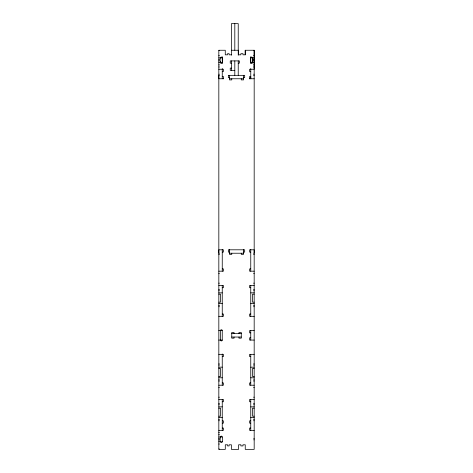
<?xml version="1.0" encoding="UTF-8"?>
<svg xmlns="http://www.w3.org/2000/svg" width="473" height="473" viewBox="0 0 473 473"><rect width="100%" height="100%" fill="white"/><g stroke="black" fill="none" stroke-linecap="round" stroke-linejoin="round"><path stroke-width="0.71" d="M220.542 62.607C218.455 55.175 224.338 55.175 222.251 62.607A0.857 0.857 0 0 1 221.394 63.465A0.857 0.857 0 0 1 220.542 62.607L220.542 61.301M250.755 61.301L250.755 62.607A0.857 0.857 0 0 0 251.612 63.465A0.857 0.857 0 0 0 252.47 62.607C254.557 55.175 248.668 55.175 250.755 62.607L254.178 62.607M231.392 50.256L238.593 50.256L238.575 54.815L240.875 54.815L240.875 53.68L242.968 53.68L242.951 54.815L245.245 54.815L245.227 50.256L254.178 50.256L254.178 69.259L249.62 69.259L249.62 71.541L250.755 71.541M218.828 50.581L219.401 50.581M253.605 50.581L254.178 50.581M231.392 54.815L229.092 54.815L229.109 53.68L227.554 53.68L227.572 54.815L225.272 54.815L225.272 50.256L218.828 50.256L218.828 449.35L225.29 449.35L225.29 444.791L227.572 444.791L227.572 445.927L229.109 445.927L229.109 444.791L231.392 444.791L231.392 449.35L238.593 449.35L238.593 444.791L240.875 444.791L240.875 445.927L242.968 445.927L242.968 444.791L245.245 444.791L245.245 449.35L254.178 449.35L254.178 50.256M218.828 55.578L219.401 55.578M253.605 55.578L254.178 55.578M218.828 57.86L222.251 57.86M250.755 57.86L254.178 57.86M218.828 59.758L219.401 59.758M253.605 59.758L254.178 59.758M218.828 60.899L219.401 60.899M253.605 60.899L254.178 60.899M218.828 62.607L222.251 62.607M231.392 63.181L230.233 63.181L230.25 60.899L239.373 60.899L239.356 63.181L238.215 63.181M218.828 64.89L219.401 64.89M253.605 64.89L254.178 64.89M218.828 66.983L219.401 66.983M253.605 66.983L254.178 66.983M231.392 68.118L230.233 68.118L230.25 70.4L234.809 70.4M218.828 69.259L223.392 69.259L223.392 71.541L222.251 71.541M218.828 74.202L219.401 74.202M253.605 74.202L254.178 74.202M219.401 75.343L218.828 75.343L218.822 78.76L223.652 78.76M228.323 75.343L244.683 75.343L244.683 77.625L243.542 77.625M253.605 75.343L254.178 75.343M222.251 76.484L223.41 76.484L223.41 78.76M250.773 76.484L249.62 76.484L249.62 78.76M243.53 78.76L229.464 78.76L229.464 75.343M249.336 78.76L254.178 78.76M222.251 252.085L223.392 252.085L223.392 249.803L218.828 249.803L218.822 253.226L219.401 253.226M229.482 252.085L228.341 252.085L228.341 249.803L244.683 249.803L244.683 252.085L243.542 252.085M250.755 252.085L249.62 252.085L249.62 249.803L254.178 249.803L254.178 253.226L253.611 253.226M229.47 253.226L243.536 253.226M218.828 254.362L219.401 254.362M253.611 254.362L254.178 254.362M222.251 268.901L223.392 268.901L223.392 271.183L218.828 271.183M250.755 268.901L249.62 268.901L249.62 271.183L254.178 271.183M218.828 273.465L219.401 273.465M253.611 273.465L254.178 273.465M218.828 283.156L219.401 283.156M253.611 283.156L254.178 283.156M218.828 285.438L223.392 285.438L223.392 287.714L222.251 287.714M254.178 285.438L249.62 285.438L249.62 287.714L250.755 287.714M218.828 289.606L219.401 289.606M253.611 289.606L254.178 289.606M218.828 290.747L219.401 290.747M253.611 290.747L254.178 290.747M218.828 292.87L222.251 292.87M250.755 292.87L254.178 292.822M218.828 294.171L220.542 294.171L220.542 302.152L218.828 302.152M254.178 294.171L252.47 294.171L252.47 302.152L254.178 302.152M218.828 303.453L222.251 303.453M250.755 303.5L254.178 303.5M218.828 305.57L219.401 305.57M253.611 305.57L254.178 305.57M218.828 306.711L219.401 306.711M253.611 306.711L254.178 306.711M222.251 314.037L223.392 314.037L223.392 316.319L218.828 316.319M250.755 314.037L249.62 314.037L249.62 316.319L254.178 316.319M218.828 330.574L222.251 330.574L222.251 340.075A0.857 0.857 0 0 1 221.394 340.927A0.857 0.857 0 0 1 220.542 340.075L220.542 330.574A0.857 0.857 0 0 1 221.394 329.716A0.857 0.857 0 0 1 222.251 330.574M254.178 330.574L249.62 330.574L249.62 332.85L250.755 332.85M231.752 333.613L241.254 333.613M231.752 337.036L241.254 337.036M250.755 337.793L249.62 337.793L249.62 340.075L254.178 340.075M218.828 340.075L222.251 340.075M218.828 354.33L223.392 354.33L223.392 356.607L222.251 356.607M254.178 354.33L249.62 354.33L249.62 356.607L250.755 356.607M218.828 363.932L219.401 363.932M253.611 363.932L254.178 363.932M218.828 365.073L219.401 365.073M253.611 365.073L254.178 365.073M218.828 367.196L222.251 367.143M250.755 367.196L254.178 367.143M218.828 368.497L220.542 368.497L220.542 376.478L218.828 376.478M254.178 368.497L252.47 368.497L252.47 376.478L254.178 376.478M218.828 377.779L222.251 377.779M250.755 377.779L254.178 377.826M218.828 379.896L219.401 379.896M253.611 379.896L254.178 379.896M218.828 381.037L219.401 381.037M253.611 381.037L254.178 381.037M222.251 382.929L223.392 382.929L223.392 385.211L218.828 385.211M250.755 382.929L249.62 382.929L249.62 385.211L254.178 385.211M218.828 387.488L219.401 387.488M253.611 387.488L254.178 387.488M218.828 397.184L219.401 397.184M253.611 397.184L254.178 397.184M218.828 399.46L223.392 399.46L223.392 401.743L222.251 401.743M254.178 399.46L249.62 399.46L249.62 401.743L250.755 401.743M218.828 403.635L219.401 403.635M253.611 403.635L254.178 403.635M218.828 404.776L219.401 404.776M253.611 404.776L254.178 404.776M218.828 406.892L222.251 406.845M250.755 406.892L254.178 406.845M218.828 408.199L220.542 408.199L220.542 416.181L218.828 416.181M254.178 408.199L252.47 408.199L252.47 416.181L254.178 416.181M218.828 417.529L222.251 417.482M250.755 417.529L254.178 417.529M218.828 419.598L219.401 419.598M253.611 419.598L254.178 419.598M218.828 420.739L219.401 420.739M253.611 420.739L254.178 420.739M222.251 420.846L223.392 420.846L223.392 423.122L222.251 423.122M250.755 420.846L249.62 420.846L249.62 423.122L250.755 423.122M222.251 428.065L223.392 428.065L223.392 430.347L218.828 430.347M250.755 428.065L249.62 428.065L249.62 430.347L254.178 430.347M218.828 432.624L219.401 432.624M218.828 434.717L219.401 434.717M218.828 436.999L222.251 436.999C224.338 444.431 218.455 444.431 220.542 436.999A0.857 0.857 0 0 1 221.394 436.141A0.857 0.857 0 0 1 222.251 436.999M218.828 438.708L219.401 438.708M253.753 438.708L254.178 438.708M218.828 439.849L219.401 439.849M253.753 439.849L254.178 439.849M218.828 441.747L222.251 441.747M218.828 444.029L219.401 444.029M218.828 449.025L219.401 449.025M252.47 57.718L252.47 62.607M250.755 56.719L250.773 63.37M250.773 68.467L250.755 78.76L250.749 76.709M250.755 249.312L250.755 271.183M250.755 285.438L250.755 316.319M250.755 330.574L250.755 340.075M250.755 354.33L250.755 385.211M250.755 399.46L250.755 430.347M245.245 50.256L245.245 54.815M243.53 75.343L243.542 79.902L241.265 79.902L241.265 78.76M243.536 249.312L243.542 254.362L241.265 254.362L241.265 253.226M238.983 333.613L238.983 332.472L241.265 332.472L241.265 338.171L238.983 338.171L238.983 337.036M238.232 55.24L238.232 23.65L231.392 23.65L231.392 55.24M238.232 60.899L238.232 75.343M234.809 23.65L234.809 50.256M234.809 60.899L234.809 75.343M234.04 333.613L234.04 332.472L231.764 332.472L231.764 338.171L234.04 338.171L234.04 337.036M231.764 78.76L231.764 79.902L229.482 79.902L229.482 77.625L228.341 77.625L228.341 75.343M231.764 253.226L231.764 254.362L229.482 254.362L229.47 249.312M231.392 60.899L231.392 70.4M222.251 56.719L222.269 63.37M222.269 68.467L222.251 78.76M222.251 249.312L222.251 271.183M222.251 285.438L222.251 316.65M222.251 353.993L222.251 385.211M222.251 399.46L222.251 430.347"/></g></svg>
